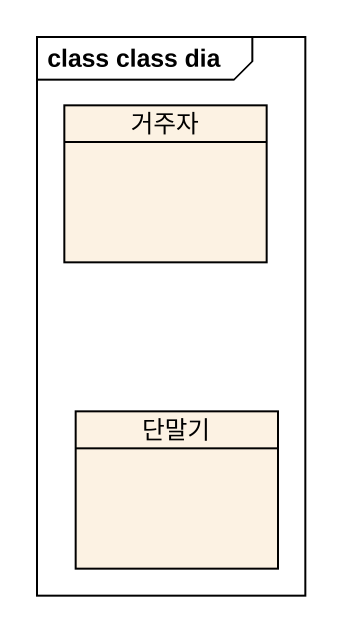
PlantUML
@startuml
mainframe class class dia
hide circle
hide empty members
class 거주자
class 단말기
@enduml
